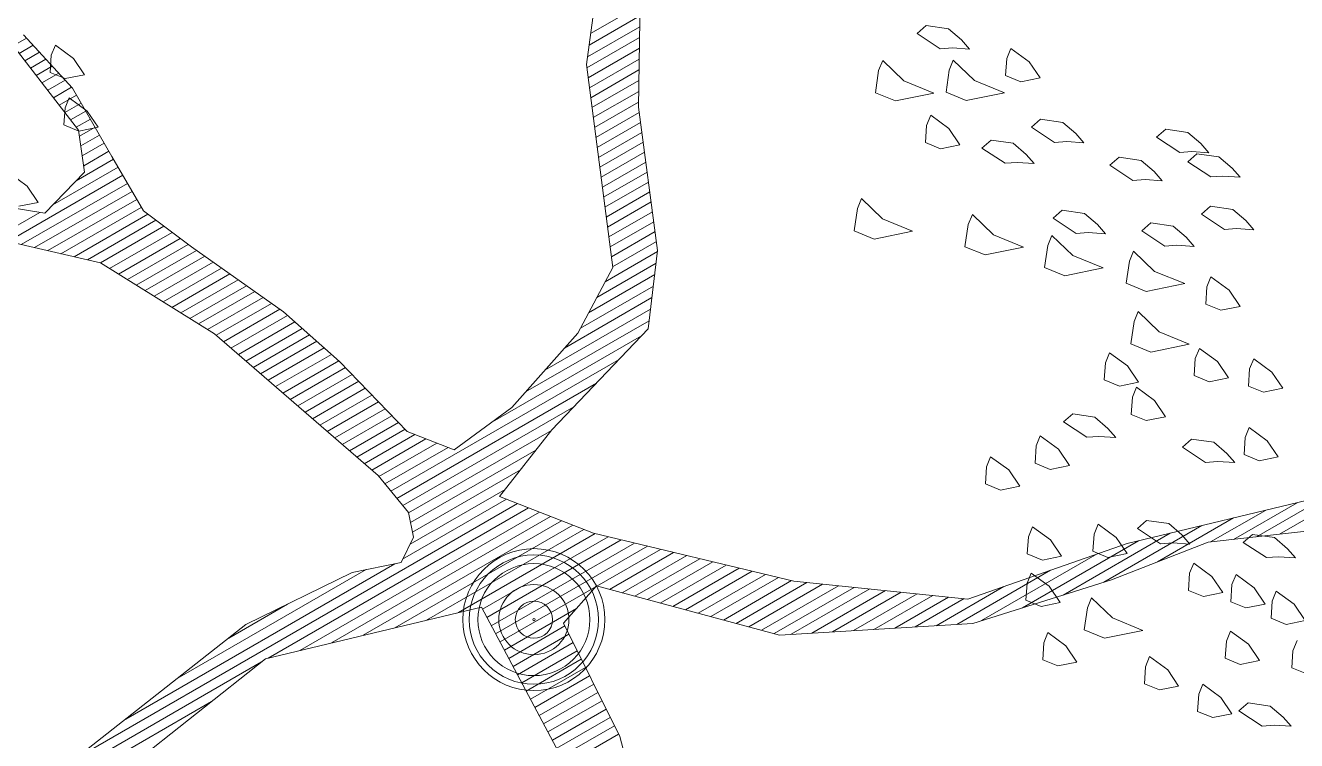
# Model space of a CAD drawing. Header units: metres. Extents: x 12093 to 20303, y 514 to 1412.
# Drawn here: x 19684 to 19685.965, y 709.65 to 710.756 of the extents above; entities that cross this region are included whole.
import ezdxf

# ---------------------------------------------------------------- set-up
doc = ezdxf.new("R2010")
doc.units = ezdxf.units.M
for name, color, linetype, lineweight in [('ARBOLES', 52, 'Continuous', 13), ('grass', 64, 'Continuous', 13), ('Layer2', 43, 'Continuous', 20), ('MANZANAS-ORIGINALES', 147, 'Continuous', 9)]:
    doc.layers.add(name, color=color, linetype=linetype, lineweight=lineweight)

# ---------------------------------------------------------------- blocks, each defined once
blk = doc.blocks.new('ghgfghgh')
at = {"layer": 'ARBOLES', "lineweight": 20}
for p, q in [((20001.7025, 664.534), (20001.7002, 664.3997)), ((20001.6496, 664.4414), (20001.6616, 664.5281)), ((20001.1546, 664.3773), (20001.0502, 664.512)), ((20001.6537, 664.4714), (20001.7019, 664.4992)), ((20001.6521, 664.4601), (20001.7017, 664.4887)), ((20001.0911, 664.4593), (20001.1041, 664.4668)), ((20001.1009, 664.4703), (20001.1488, 664.4182)), ((20001.65, 664.438), (20001.7014, 664.4676)), ((20001.6506, 664.4487), (20001.7015, 664.4781)), ((20001.0967, 664.4521), (20001.1104, 664.46)), ((20001.6513, 664.4283), (20001.7012, 664.4571)), ((20001.1022, 664.4449), (20001.1166, 664.4532)), ((20001.1078, 664.4377), (20001.1229, 664.4464)), ((20001.6525, 664.4186), (20001.701, 664.4466)), ((20001.1134, 664.4305), (20001.1291, 664.4396)), ((20001.119, 664.4233), (20001.1354, 664.4328)), ((20001.6752, 664.2434), (20001.6496, 664.4414)), ((20001.6538, 664.4089), (20001.7008, 664.436)), ((20001.1246, 664.4161), (20001.1416, 664.4259)), ((20001.1302, 664.4089), (20001.1479, 664.4191)), ((20001.1488, 664.4182), (20001.1871, 664.3517)), ((20001.655, 664.3992), (20001.7006, 664.4255)), ((20001.1357, 664.4017), (20001.1526, 664.4114)), ((20001.6563, 664.3895), (20001.7005, 664.415)), ((20001.6575, 664.3798), (20001.7003, 664.4045)), ((20001.1413, 664.3945), (20001.1572, 664.4036)), ((20001.1469, 664.3873), (20001.1617, 664.3958)), ((20001.6588, 664.3701), (20001.7009, 664.3944)), ((20001.7002, 664.3997), (20001.7189, 664.2598)), ((20001.1525, 664.3801), (20001.1662, 664.388)), ((20001.1555, 664.3714), (20001.1707, 664.3802)), ((20001.66, 664.3604), (20001.7022, 664.3847)), ((20001.1605, 664.3363), (20001.1546, 664.3773)), ((20001.1569, 664.3618), (20001.1752, 664.3723)), ((20001.6613, 664.3507), (20001.7035, 664.375)), ((20001.1583, 664.3521), (20001.1797, 664.3645)), ((20001.1597, 664.3425), (20001.1842, 664.3567)), ((20001.6626, 664.341), (20001.7048, 664.3654)), ((20001.6638, 664.3313), (20001.7061, 664.3557)), ((20001.1524, 664.3279), (20001.1888, 664.3489)), ((20001.1871, 664.3517), (20001.2179, 664.2985)), ((20001.6651, 664.3216), (20001.7074, 664.346)), ((20001.086, 664.2687), (20001.1978, 664.3333)), ((20001.1217, 664.2962), (20001.1605, 664.3363)), ((20001.1295, 664.3043), (20001.1933, 664.3411)), ((20001.6663, 664.3119), (20001.7087, 664.3363)), ((20001.0989, 664.2657), (20001.2023, 664.3254)), ((20001.1118, 664.2627), (20001.2068, 664.3176)), ((20001.6676, 664.3022), (20001.71, 664.3267)), ((20001.014, 664.3138), (20001.1217, 664.2962)), ((20001.1247, 664.2598), (20001.2113, 664.3098)), ((20001.6688, 664.2925), (20001.7113, 664.317)), ((20001.6701, 664.2828), (20001.7126, 664.3073)), ((20001.0731, 664.2717), (20001.1169, 664.297)), ((20001.1375, 664.2568), (20001.2158, 664.302)), ((20001.1504, 664.2538), (20001.2222, 664.2952)), ((20001.2179, 664.2985), (20001.2647, 664.2635)), ((20001.6714, 664.2731), (20001.7139, 664.2976)), ((20001.1762, 664.2478), (20001.0227, 664.2833)), ((20001.1633, 664.2508), (20001.2301, 664.2894)), ((20001.1762, 664.2478), (20001.2379, 664.2835)), ((20001.6726, 664.2634), (20001.7152, 664.2879)), ((20001.1849, 664.2424), (20001.2458, 664.2776)), ((20001.1936, 664.237), (20001.2537, 664.2717)), ((20001.6739, 664.2537), (20001.7165, 664.2783)), ((20001.6751, 664.244), (20001.7178, 664.2686)), ((20001.2023, 664.2316), (20001.2615, 664.2658)), ((20001.2109, 664.2262), (20001.2696, 664.26)), ((20001.2647, 664.2635), (20001.3545, 664.2001)), ((20001.6677, 664.2293), (20001.7188, 664.2588)), ((20001.7189, 664.2598), (20001.7097, 664.1835)), ((20001.287, 664.1788), (20001.1762, 664.2478)), ((20001.2196, 664.2208), (20001.2777, 664.2543)), ((20001.2283, 664.2154), (20001.2858, 664.2485)), ((20001.6412, 664.1794), (20001.6752, 664.2434)), ((20001.6597, 664.2142), (20001.7175, 664.2476)), ((20001.237, 664.2099), (20001.2939, 664.2428)), ((20001.2457, 664.2045), (20001.302, 664.2371)), ((20001.2544, 664.1991), (20001.3102, 664.2313)), ((20001.6517, 664.1992), (20001.7161, 664.2364)), ((20001.263, 664.1937), (20001.3183, 664.2256)), ((20001.2717, 664.1883), (20001.3264, 664.2199)), ((20001.6437, 664.1841), (20001.7148, 664.2252)), ((20001.2804, 664.1829), (20001.3345, 664.2141)), ((20001.2887, 664.1773), (20001.3427, 664.2084)), ((20001.6282, 664.1647), (20001.7134, 664.214)), ((20001.296, 664.171), (20001.3508, 664.2027)), ((20001.3032, 664.1648), (20001.3584, 664.1966)), ((20001.3545, 664.2001), (20001.409, 664.1517)), ((20001.6092, 664.1434), (20001.7121, 664.2028)), ((20001.3104, 664.1585), (20001.3655, 664.1903)), ((20001.3176, 664.1522), (20001.3726, 664.184)), ((20001.5903, 664.122), (20001.7107, 664.1915)), ((20001.7097, 664.1835), (20001.6159, 664.085)), ((20001.4466, 664.0405), (20001.287, 664.1788)), ((20001.3248, 664.146), (20001.3797, 664.1777)), ((20001.3321, 664.1397), (20001.3868, 664.1714)), ((20001.5579, 664.0929), (20001.7034, 664.1769)), ((20001.5768, 664.1068), (20001.6412, 664.1794)), ((20001.3393, 664.1335), (20001.394, 664.165)), ((20001.3465, 664.1272), (20001.4011, 664.1587)), ((20001.3537, 664.121), (20001.4082, 664.1524)), ((20001.3609, 664.1147), (20001.4147, 664.1458)), ((20001.409, 664.1517), (20001.475, 664.0835)), ((20001.459, 664.0254), (20001.6814, 664.1538)), ((20001.3682, 664.1085), (20001.4212, 664.1391)), ((20001.3754, 664.1022), (20001.4277, 664.1324)), ((20001.3826, 664.0959), (20001.4341, 664.1257)), ((20001.4648, 664.0183), (20001.6593, 664.1306)), ((20001.3898, 664.0897), (20001.4406, 664.119)), ((20001.397, 664.0834), (20001.4471, 664.1123)), ((20001.4707, 664.0113), (20001.6372, 664.1074)), ((20001.4043, 664.0772), (20001.4536, 664.1056)), ((20001.4115, 664.0709), (20001.46, 664.0989)), ((20001.5208, 664.0656), (20001.5768, 664.1068)), ((20001.4187, 664.0647), (20001.4665, 664.0922)), ((20001.4259, 664.0584), (20001.473, 664.0856)), ((20001.475, 664.0835), (20001.5208, 664.0656)), ((20001.4763, 664.0041), (20001.6154, 664.0844)), ((20001.6159, 664.085), (20001.5648, 664.0201)), ((20001.4331, 664.0521), (20001.4824, 664.0806)), ((20001.4404, 664.0459), (20001.4932, 664.0764)), ((20001.4474, 664.0395), (20001.5039, 664.0722)), ((20002.3251, 663.9833), (20002.4832, 664.0746)), ((20001.4532, 664.0325), (20001.5147, 664.068)), ((20001.4783, 663.9948), (20001.6004, 664.0653)), ((20001.4802, 663.9855), (20001.5853, 664.0462)), ((20001.4763, 664.0044), (20001.4466, 664.0405)), ((20001.4777, 663.9736), (20001.5703, 664.0271)), ((20002.1764, 663.9742), (20002.3866, 664.0247)), ((20002.3027, 663.9808), (20002.373, 664.0214)), ((20001.1504, 663.7638), (20001.5824, 664.0132)), ((20001.3394, 663.8625), (20001.5931, 664.009)), ((20001.4705, 663.959), (20001.5716, 664.0174)), ((20001.5648, 664.0201), (20001.6564, 663.9843)), ((20002.2803, 663.9783), (20002.3421, 664.014)), ((20001.3703, 663.8699), (20001.6039, 664.0048)), ((20001.4012, 663.8774), (20001.6147, 664.0006)), ((20001.4321, 663.8848), (20001.6254, 663.9964)), ((20001.4812, 663.9806), (20001.4763, 664.0044)), ((20002.2062, 663.9564), (20002.2803, 663.9992)), ((20002.2579, 663.9758), (20002.3112, 664.0066)), ((20001.463, 663.8922), (20001.6362, 663.9922)), ((20001.4939, 663.8996), (20001.647, 663.9879)), ((20001.5248, 663.907), (20001.658, 663.9839)), ((20001.6564, 663.9843), (20001.8518, 663.9375)), ((20002.1141, 663.9241), (20002.2185, 663.9843)), ((20002.1538, 663.9366), (20002.2494, 663.9917)), ((20002.3886, 663.9904), (20002.2554, 663.9755)), ((20001.4689, 663.9558), (20001.4812, 663.9806)), ((20001.5483, 663.9102), (20001.6708, 663.9808)), ((20001.5526, 663.9022), (20001.6835, 663.9778)), ((20001.5569, 663.8942), (20001.6963, 663.9747)), ((20001.5611, 663.8863), (20001.7091, 663.9717)), ((20002.0214, 663.9202), (20002.1764, 663.9742)), ((20002.0744, 663.9116), (20002.1876, 663.9769)), ((20002.2554, 663.9755), (20002.1613, 663.9389)), ((20001.6598, 663.9328), (20001.7218, 663.9686)), ((20001.6721, 663.9295), (20001.7346, 663.9656)), ((20001.6844, 663.9262), (20001.7474, 663.9625)), ((20001.6968, 663.9229), (20001.7601, 663.9595)), ((20002.0347, 663.8991), (20002.1474, 663.9641)), ((20001.2006, 663.8032), (20001.4628, 663.9546)), ((20001.2508, 663.8426), (20001.4348, 663.9489)), ((20001.3177, 663.8952), (20001.4213, 663.9461)), ((20001.4213, 663.9461), (20001.4689, 663.9558)), ((20001.7091, 663.9196), (20001.7729, 663.9564)), ((20001.7214, 663.9163), (20001.7857, 663.9533)), ((20001.7338, 663.913), (20001.7984, 663.9503)), ((20001.7461, 663.9097), (20001.8112, 663.9472)), ((20002.0104, 663.8955), (20002.1018, 663.9482)), ((20001.7584, 663.9063), (20001.824, 663.9442)), ((20001.7708, 663.903), (20001.8367, 663.9411)), ((20001.7831, 663.8997), (20001.8495, 663.9381)), ((20001.7954, 663.8964), (20001.8644, 663.9362)), ((20001.8078, 663.8931), (20001.8797, 663.9347)), ((20001.8518, 663.9375), (20002.0214, 663.9202)), ((20002.1613, 663.9389), (20002.0262, 663.8964)), ((20001.5654, 663.8783), (20001.659, 663.9323)), ((20001.6594, 663.9329), (20001.6272, 663.8965)), ((20001.8377, 663.8851), (20001.6594, 663.9329)), ((20001.8201, 663.8898), (20001.8951, 663.9331)), ((20001.8324, 663.8865), (20001.9104, 663.9315)), ((20001.8492, 663.8858), (20001.9257, 663.93)), ((20001.8694, 663.887), (20001.9411, 663.9284)), ((20001.8895, 663.8882), (20001.9564, 663.9268)), ((20001.9097, 663.8894), (20001.9718, 663.9253)), ((20001.9298, 663.8906), (20001.9871, 663.9237)), ((20001.95, 663.8918), (20002.0024, 663.9221)), ((20001.9903, 663.8942), (20002.0563, 663.9324)), ((20001.301, 663.882), (20001.3583, 663.9151)), ((20001.5472, 663.9124), (20001.3369, 663.8619)), ((20001.6557, 663.7091), (20001.5472, 663.9124)), ((20001.5696, 663.8703), (20001.64, 663.911)), ((20001.9701, 663.893), (20002.0178, 663.9206)), ((20001.6272, 663.8965), (20001.682, 663.7863)), ((20002.0262, 663.8964), (20001.8377, 663.8851)), ((20001.1042, 663.7276), (20001.3177, 663.8952)), ((20001.5739, 663.8623), (20001.6285, 663.8939)), ((20001.5781, 663.8544), (20001.6326, 663.8858)), ((20001.5824, 663.8464), (20001.6366, 663.8777)), ((20001.3369, 663.8619), (20001.1301, 663.6982)), ((20001.5866, 663.8384), (20001.6406, 663.8696)), ((20001.5909, 663.8305), (20001.6446, 663.8615)), ((20001.1042, 663.7267), (20001.333, 663.8588)), ((20001.5951, 663.8225), (20001.6487, 663.8534)), ((20001.5994, 663.8145), (20001.6527, 663.8453)), ((20001.6036, 663.8066), (20001.6567, 663.8372)), ((20001.6079, 663.7986), (20001.6607, 663.8291)), ((20001.1035, 663.7159), (20001.2843, 663.8203)), ((20001.6121, 663.7906), (20001.6648, 663.821)), ((20001.6164, 663.7827), (20001.6688, 663.8129)), ((20001.6207, 663.7747), (20001.6728, 663.8048)), ((20001.6249, 663.7667), (20001.6768, 663.7967)), ((20001.6292, 663.7587), (20001.6809, 663.7886)), ((20001.682, 663.7863), (20001.713, 663.6712))]:
    blk.add_line(p, q, dxfattribs=at)
for radius in [0.0692, 0.063, 0.0546, 0.0342, 0.0181, 0.00112]:
    blk.add_circle((20001.5984, 663.9001), radius, dxfattribs=at)
at = {"layer": 'grass'}
for p, q in [((20001.9719, 664.4714), (20001.9808, 664.4792)), ((20001.9808, 664.4792), (20002.0024, 664.4761)), ((20001.9944, 664.4565), (20001.9719, 664.4714)), ((20002.0024, 664.4761), (20002.0151, 664.4652)), ((20001.1321, 664.46), (20001.1281, 664.4502)), ((20001.1497, 664.4471), (20001.1321, 664.46)), ((20002.0062, 664.4574), (20001.9944, 664.4565)), ((20002.0229, 664.4563), (20002.0062, 664.4574)), ((20002.0151, 664.4652), (20002.0229, 664.4563)), ((20002.0633, 664.4569), (20002.0593, 664.4471)), ((20002.0809, 664.444), (20002.0633, 664.4569)), ((20001.1281, 664.4502), (20001.127, 664.4335)), ((20001.1604, 664.4313), (20001.1497, 664.4471)), ((20001.9383, 664.4451), (20001.9343, 664.4353)), ((20001.9588, 664.4253), (20001.9383, 664.4451)), ((20002.0071, 664.4456), (20002.0031, 664.4358)), ((20002.0276, 664.4258), (20002.0071, 664.4456)), ((20002.0593, 664.4471), (20002.0581, 664.4304)), ((20002.0916, 664.4282), (20002.0809, 664.444)), ((20001.127, 664.4335), (20001.1417, 664.4275)), ((20001.1417, 664.4275), (20001.1604, 664.4313)), ((20001.9343, 664.4353), (20001.9312, 664.4137)), ((20002.0031, 664.4358), (20002, 664.4142)), ((20002.0581, 664.4304), (20002.0728, 664.4244)), ((20001.9882, 664.4133), (20001.9588, 664.4253)), ((20002.057, 664.4137), (20002.0276, 664.4258)), ((20002.0728, 664.4244), (20002.0916, 664.4282)), ((20001.1455, 664.4088), (20001.1415, 664.399)), ((20001.1631, 664.3959), (20001.1455, 664.4088)), ((20001.9312, 664.4137), (20001.9508, 664.4057)), ((20001.9508, 664.4057), (20001.9882, 664.4133)), ((20002, 664.4142), (20002.0196, 664.4061)), ((20002.0196, 664.4061), (20002.057, 664.4137)), ((20001.1415, 664.399), (20001.1404, 664.3823)), ((20001.1738, 664.3801), (20001.1631, 664.3959)), ((20001.1404, 664.3823), (20001.1551, 664.3763)), ((20001.1551, 664.3763), (20001.1738, 664.3801)), ((20001.9811, 664.3819), (20001.98, 664.3652)), ((20001.9851, 664.3917), (20001.9811, 664.3819)), ((20002.0027, 664.3787), (20001.9851, 664.3917)), ((20002.0833, 664.3801), (20002.0922, 664.3879)), ((20002.1058, 664.3652), (20002.0833, 664.3801)), ((20002.0922, 664.3879), (20002.1138, 664.3848)), ((20002.1138, 664.3848), (20002.1265, 664.3739)), ((20002.0134, 664.3629), (20002.0027, 664.3787)), ((20002.035, 664.3598), (20002.0439, 664.3676)), ((20002.0439, 664.3676), (20002.0655, 664.3645)), ((20002.1265, 664.3739), (20002.1343, 664.365)), ((20002.2052, 664.3703), (20002.2141, 664.3781)), ((20002.2277, 664.3554), (20002.2052, 664.3703)), ((20002.2141, 664.3781), (20002.2357, 664.375)), ((20002.2357, 664.375), (20002.2484, 664.3641)), ((20001.98, 664.3652), (20001.9947, 664.3591)), ((20001.9947, 664.3591), (20002.0134, 664.3629)), ((20002.0575, 664.3449), (20002.035, 664.3598)), ((20002.0655, 664.3645), (20002.0782, 664.3536)), ((20002.1176, 664.3661), (20002.1058, 664.3652)), ((20002.1343, 664.365), (20002.1176, 664.3661)), ((20002.2395, 664.3563), (20002.2277, 664.3554)), ((20002.2562, 664.3552), (20002.2395, 664.3563)), ((20002.2484, 664.3641), (20002.2562, 664.3552)), ((20002.0693, 664.3458), (20002.0575, 664.3449)), ((20002.086, 664.3447), (20002.0693, 664.3458)), ((20002.0782, 664.3536), (20002.086, 664.3447)), ((20002.1597, 664.3431), (20002.1687, 664.3509)), ((20002.1822, 664.3282), (20002.1597, 664.3431)), ((20002.1687, 664.3509), (20002.1903, 664.3478)), ((20002.1903, 664.3478), (20002.203, 664.3369)), ((20002.2355, 664.3465), (20002.2444, 664.3543)), ((20002.258, 664.3316), (20002.2355, 664.3465)), ((20002.2444, 664.3543), (20002.266, 664.3512)), ((20002.266, 664.3512), (20002.2787, 664.3403)), ((20001.1046, 664.3226), (20001.087, 664.3355)), ((20002.203, 664.3369), (20002.2108, 664.328)), ((20002.2698, 664.3325), (20002.258, 664.3316)), ((20002.2865, 664.3314), (20002.2698, 664.3325)), ((20002.2787, 664.3403), (20002.2865, 664.3314)), ((20001.1153, 664.3068), (20001.1046, 664.3226)), ((20002.1941, 664.3291), (20002.1822, 664.3282)), ((20002.2108, 664.328), (20002.1941, 664.3291)), ((20001.0965, 664.303), (20001.1153, 664.3068)), ((20001.9176, 664.3106), (20001.9136, 664.3008)), ((20001.9381, 664.2907), (20001.9176, 664.3106)), ((20001.9136, 664.3008), (20001.9105, 664.2792)), ((20002.0257, 664.295), (20002.0217, 664.2852)), ((20002.0462, 664.2752), (20002.0257, 664.295)), ((20002.1043, 664.2915), (20002.1132, 664.2993)), ((20002.1132, 664.2993), (20002.1348, 664.2961)), ((20002.1348, 664.2961), (20002.1475, 664.2852)), ((20002.2489, 664.2953), (20002.2578, 664.3031)), ((20002.2714, 664.2804), (20002.2489, 664.2953)), ((20002.2578, 664.3031), (20002.2794, 664.3)), ((20002.2794, 664.3), (20002.2921, 664.2891)), ((20001.9675, 664.2787), (20001.9381, 664.2907)), ((20002.0217, 664.2852), (20002.0185, 664.2636)), ((20002.1268, 664.2765), (20002.1043, 664.2915)), ((20002.1475, 664.2852), (20002.1553, 664.2763)), ((20002.1907, 664.279), (20002.1996, 664.2868)), ((20002.1996, 664.2868), (20002.2212, 664.2837)), ((20002.2212, 664.2837), (20002.2339, 664.2728)), ((20002.2832, 664.2813), (20002.2714, 664.2804)), ((20002.2999, 664.2801), (20002.2832, 664.2813)), ((20002.2921, 664.2891), (20002.2999, 664.2801)), ((20001.9105, 664.2792), (20001.9301, 664.2711)), ((20001.9301, 664.2711), (20001.9675, 664.2787)), ((20002.0756, 664.2632), (20002.0462, 664.2752)), ((20002.1032, 664.2747), (20002.0992, 664.2649)), ((20002.1237, 664.2549), (20002.1032, 664.2747)), ((20002.1386, 664.2774), (20002.1268, 664.2765)), ((20002.1553, 664.2763), (20002.1386, 664.2774)), ((20002.2132, 664.2641), (20002.1907, 664.279)), ((20002.2339, 664.2728), (20002.2417, 664.2639)), ((20002.0185, 664.2636), (20002.0381, 664.2556)), ((20002.0381, 664.2556), (20002.0756, 664.2632)), ((20002.0992, 664.2649), (20002.0961, 664.2433)), ((20002.1827, 664.2594), (20002.1787, 664.2496)), ((20002.2032, 664.2396), (20002.1827, 664.2594)), ((20002.225, 664.265), (20002.2132, 664.2641)), ((20002.2417, 664.2639), (20002.225, 664.265)), ((20002.0961, 664.2433), (20002.1157, 664.2353)), ((20002.1531, 664.2429), (20002.1237, 664.2549)), ((20002.1787, 664.2496), (20002.1756, 664.228)), ((20002.1157, 664.2353), (20002.1531, 664.2429)), ((20002.2326, 664.2276), (20002.2032, 664.2396)), ((20002.2582, 664.2342), (20002.2542, 664.2244)), ((20002.2758, 664.2213), (20002.2582, 664.2342)), ((20002.1756, 664.228), (20002.1952, 664.22)), ((20002.1952, 664.22), (20002.2326, 664.2276)), ((20002.2542, 664.2244), (20002.2531, 664.2077)), ((20002.2865, 664.2055), (20002.2758, 664.2213)), ((20002.2531, 664.2077), (20002.2678, 664.2017)), ((20002.1872, 664.2004), (20002.1832, 664.1906)), ((20002.2077, 664.1806), (20002.1872, 664.2004)), ((20002.2678, 664.2017), (20002.2865, 664.2055)), ((20002.1832, 664.1906), (20002.1801, 664.169)), ((20002.1801, 664.169), (20002.1997, 664.1609)), ((20002.2371, 664.1685), (20002.2077, 664.1806)), ((20002.1593, 664.1603), (20002.1553, 664.1505)), ((20002.177, 664.1474), (20002.1593, 664.1603)), ((20002.1997, 664.1609), (20002.2371, 664.1685)), ((20002.2469, 664.1645), (20002.2429, 664.1547)), ((20002.2645, 664.1516), (20002.2469, 664.1645)), ((20002.1553, 664.1505), (20002.1542, 664.1338)), ((20002.1876, 664.1315), (20002.177, 664.1474)), ((20002.2429, 664.1547), (20002.2418, 664.138)), ((20002.2752, 664.1358), (20002.2645, 664.1516)), ((20002.2959, 664.1445), (20002.2948, 664.1278)), ((20002.2999, 664.1543), (20002.2959, 664.1445)), ((20002.3175, 664.1414), (20002.2999, 664.1543)), ((20002.1542, 664.1338), (20002.1689, 664.1277)), ((20002.2418, 664.138), (20002.2565, 664.132)), ((20002.2565, 664.132), (20002.2752, 664.1358)), ((20002.3282, 664.1256), (20002.3175, 664.1414)), ((20002.1689, 664.1277), (20002.1876, 664.1315)), ((20002.1856, 664.1266), (20002.1816, 664.1168)), ((20002.2032, 664.1137), (20002.1856, 664.1266)), ((20002.2948, 664.1278), (20002.3095, 664.1218)), ((20002.3095, 664.1218), (20002.3282, 664.1256)), ((20002.1816, 664.1168), (20002.1805, 664.1001)), ((20002.2139, 664.0979), (20002.2032, 664.1137)), ((20002.1146, 664.0928), (20002.1235, 664.1006)), ((20002.1235, 664.1006), (20002.1451, 664.0974)), ((20002.1451, 664.0974), (20002.1578, 664.0865)), ((20002.1805, 664.1001), (20002.1952, 664.0941)), ((20002.1952, 664.0941), (20002.2139, 664.0979)), ((20002.1371, 664.0778), (20002.1146, 664.0928)), ((20002.1578, 664.0865), (20002.1656, 664.0776)), ((20002.2955, 664.0875), (20002.2915, 664.0777)), ((20002.3131, 664.0745), (20002.2955, 664.0875)), ((20002.0919, 664.0792), (20002.0879, 664.0694)), ((20002.1095, 664.0663), (20002.0919, 664.0792)), ((20002.1489, 664.0787), (20002.1371, 664.0778)), ((20002.1656, 664.0776), (20002.1489, 664.0787)), ((20002.2304, 664.0683), (20002.2393, 664.0761)), ((20002.2393, 664.0761), (20002.261, 664.073)), ((20002.261, 664.073), (20002.2737, 664.0621)), ((20002.2915, 664.0777), (20002.2904, 664.061)), ((20002.3238, 664.0587), (20002.3131, 664.0745)), ((20002.0435, 664.0589), (20002.0395, 664.0491)), ((20002.0611, 664.046), (20002.0435, 664.0589)), ((20002.0879, 664.0694), (20002.0868, 664.0527)), ((20002.1202, 664.0504), (20002.1095, 664.0663)), ((20002.2529, 664.0534), (20002.2304, 664.0683)), ((20002.2737, 664.0621), (20002.2814, 664.0532)), ((20002.2904, 664.061), (20002.3051, 664.0549)), ((20002.3051, 664.0549), (20002.3238, 664.0587)), ((20002.0395, 664.0491), (20002.0384, 664.0324)), ((20002.0718, 664.0302), (20002.0611, 664.046)), ((20002.0868, 664.0527), (20002.1015, 664.0466)), ((20002.1015, 664.0466), (20002.1202, 664.0504)), ((20002.2647, 664.0543), (20002.2529, 664.0534)), ((20002.2814, 664.0532), (20002.2647, 664.0543)), ((20002.0384, 664.0324), (20002.0531, 664.0264)), ((20002.0531, 664.0264), (20002.0718, 664.0302)), ((20002.1866, 663.989), (20002.1955, 663.9968)), ((20002.1955, 663.9968), (20002.2171, 663.9937)), ((20002.0843, 663.9907), (20002.0803, 663.9809)), ((20002.1019, 663.9778), (20002.0843, 663.9907)), ((20002.1443, 663.9834), (20002.1431, 663.9667)), ((20002.1483, 663.9932), (20002.1443, 663.9834)), ((20002.1659, 663.9803), (20002.1483, 663.9932)), ((20002.2091, 663.9741), (20002.1866, 663.989)), ((20002.2171, 663.9937), (20002.2298, 663.9828)), ((20002.2897, 663.9754), (20002.2986, 663.9832)), ((20002.2986, 663.9832), (20002.3202, 663.9801)), ((20002.0803, 663.9809), (20002.0792, 663.9642)), ((20002.1126, 663.962), (20002.1019, 663.9778)), ((20002.1766, 663.9645), (20002.1659, 663.9803)), ((20002.2209, 663.975), (20002.2091, 663.9741)), ((20002.2376, 663.9738), (20002.2209, 663.975)), ((20002.2298, 663.9828), (20002.2376, 663.9738)), ((20002.3122, 663.9605), (20002.2897, 663.9754)), ((20002.3202, 663.9801), (20002.3329, 663.9692)), ((20002.0792, 663.9642), (20002.0939, 663.9582)), ((20002.0939, 663.9582), (20002.1126, 663.962)), ((20002.1431, 663.9667), (20002.1578, 663.9607)), ((20002.1578, 663.9607), (20002.1766, 663.9645)), ((20002.324, 663.9614), (20002.3122, 663.9605)), ((20002.3407, 663.9603), (20002.324, 663.9614)), ((20002.3329, 663.9692), (20002.3407, 663.9603)), ((20002.2414, 663.9551), (20002.2374, 663.9453)), ((20002.259, 663.9422), (20002.2414, 663.9551)), ((20002.079, 663.9357), (20002.0779, 663.919)), ((20002.083, 663.9455), (20002.079, 663.9357)), ((20002.1006, 663.9326), (20002.083, 663.9455)), ((20002.2374, 663.9453), (20002.2363, 663.9286)), ((20002.2697, 663.9264), (20002.259, 663.9422)), ((20002.2786, 663.9342), (20002.2775, 663.9175)), ((20002.2826, 663.944), (20002.2786, 663.9342)), ((20002.3002, 663.9311), (20002.2826, 663.944)), ((20002.1113, 663.9168), (20002.1006, 663.9326)), ((20002.1418, 663.9215), (20002.1378, 663.9117)), ((20002.1623, 663.9017), (20002.1418, 663.9215)), ((20002.2363, 663.9286), (20002.251, 663.9226)), ((20002.251, 663.9226), (20002.2697, 663.9264)), ((20002.3109, 663.9153), (20002.3002, 663.9311)), ((20002.3218, 663.928), (20002.3178, 663.9182)), ((20002.3394, 663.9151), (20002.3218, 663.928)), ((20002.0779, 663.919), (20002.0926, 663.913)), ((20002.0926, 663.913), (20002.1113, 663.9168)), ((20002.1378, 663.9117), (20002.1347, 663.8901)), ((20002.2775, 663.9175), (20002.2922, 663.9115)), ((20002.2922, 663.9115), (20002.3109, 663.9153)), ((20002.3178, 663.9182), (20002.3167, 663.9015)), ((20002.3501, 663.8993), (20002.3394, 663.9151)), ((20002.1917, 663.8896), (20002.1623, 663.9017)), ((20002.3167, 663.9015), (20002.3314, 663.8955)), ((20002.3314, 663.8955), (20002.3501, 663.8993)), ((20002.0993, 663.8874), (20002.0953, 663.8776)), ((20002.1169, 663.8745), (20002.0993, 663.8874)), ((20002.1347, 663.8901), (20002.1543, 663.882)), ((20002.1543, 663.882), (20002.1917, 663.8896)), ((20002.2773, 663.889), (20002.2733, 663.8792)), ((20002.2949, 663.8761), (20002.2773, 663.889)), ((20002.0953, 663.8776), (20002.0942, 663.8609)), ((20002.1276, 663.8587), (20002.1169, 663.8745)), ((20002.2733, 663.8792), (20002.2721, 663.8625)), ((20002.3056, 663.8603), (20002.2949, 663.8761)), ((20002.3421, 663.8796), (20002.3381, 663.8698)), ((20002.0942, 663.8609), (20002.1089, 663.8549)), ((20002.1984, 663.864), (20002.1944, 663.8542)), ((20002.216, 663.8511), (20002.1984, 663.864)), ((20002.2721, 663.8625), (20002.2868, 663.8565)), ((20002.2868, 663.8565), (20002.3056, 663.8603)), ((20002.3381, 663.8698), (20002.337, 663.8531)), ((20002.1089, 663.8549), (20002.1276, 663.8587)), ((20002.1944, 663.8542), (20002.1933, 663.8375)), ((20002.2267, 663.8353), (20002.216, 663.8511)), ((20002.337, 663.8531), (20002.3517, 663.8471)), ((20002.1933, 663.8375), (20002.208, 663.8315)), ((20002.208, 663.8315), (20002.2267, 663.8353)), ((20002.2503, 663.8371), (20002.2463, 663.8273)), ((20002.2679, 663.8242), (20002.2503, 663.8371)), ((20002.2463, 663.8273), (20002.2452, 663.8106)), ((20002.2786, 663.8083), (20002.2679, 663.8242)), ((20002.2452, 663.8106), (20002.2599, 663.8046)), ((20002.2855, 663.8112), (20002.2944, 663.819)), ((20002.308, 663.7963), (20002.2855, 663.8112)), ((20002.2944, 663.819), (20002.316, 663.8159)), ((20002.316, 663.8159), (20002.3287, 663.805)), ((20002.2599, 663.8046), (20002.2786, 663.8083)), ((20002.3287, 663.805), (20002.3365, 663.7961)), ((20002.3198, 663.7972), (20002.308, 663.7963)), ((20002.3365, 663.7961), (20002.3198, 663.7972))]:
    blk.add_line(p, q, dxfattribs=at)

msp = doc.modelspace()

# ---------------------------------------------------------------- linework, layer by layer
at = {"layer": 'Layer2'}
for radius, start, end in [(5.5636, 35.6384, 80.2878), (5.4636, 35.6239, 80.2843)]:
    msp.add_arc((19684.3383, 706.9124), radius, start, end, dxfattribs=at)
at = {"layer": 'MANZANAS-ORIGINALES'}
for centre, radius, start, end in [((19642.9649, 406.1238), 312.5579, 76.773768, 83.875567), ((19642.9645, 406.1205), 312.4112, 76.773437, 83.903051)]:
    msp.add_arc(centre, radius, start, end, dxfattribs=at)

# ---------------------------------------------------------------- block references
at = {"layer": 'Defpoints', "lineweight": 20, "xscale": 1.586003757394792, "yscale": 1.586003757394792, "zscale": 1.586003757394792}
msp.add_blockref('ghgfghgh', (-12037.8241, -343.1109), dxfattribs=at)

doc.saveas('drawing.dxf')
